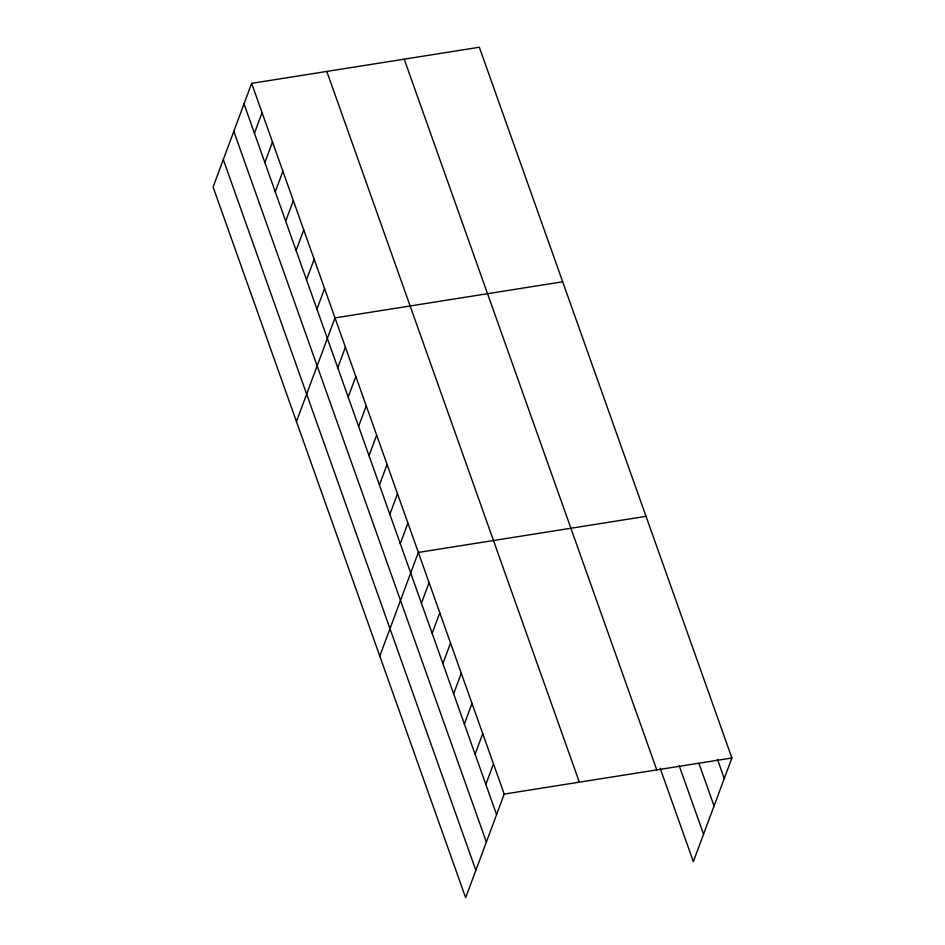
<?xml version="1.0" encoding="UTF-8"?>
<svg xmlns="http://www.w3.org/2000/svg" width="945" height="945" viewBox="0 0 945 945"><rect width="100%" height="100%" fill="white"/><g stroke="black" fill="none" stroke-linecap="round" stroke-linejoin="round"><path stroke-width="1.42" d="M251.653 83.349L213.097 187.015L465.661 897.75L504.217 794.083L251.653 83.349L479.339 47.25L731.902 757.984L693.346 861.651L660.177 768.285M254.429 133.221L262.072 112.668M264.848 162.54L272.491 141.986M275.267 191.859L282.909 171.305M285.685 221.177L293.328 200.623M296.104 250.496L303.747 229.942M306.511 279.814L314.165 259.261M316.929 309.121L324.584 288.579M296.447 421.553L335.002 317.886L562.688 281.787M337.767 367.759L345.409 347.205M348.185 397.077L355.828 376.523M358.604 426.396L366.247 405.842M369.022 455.714L376.665 435.161M379.441 485.033L387.084 464.479M389.86 514.352L397.502 493.798M400.278 543.67L407.921 523.117M379.784 656.102L418.34 552.435L646.026 516.336M421.435 603.193L429.077 582.64M432.16 633.398L439.815 612.844M442.898 663.603L450.541 643.049M453.635 693.807L461.278 673.265M464.373 724.024L472.016 703.47M475.099 754.228L482.741 733.674M485.836 784.433L493.479 763.879M504.217 794.083L731.902 757.984M717.432 759.319L724.26 778.538M698.934 763.406L714.054 805.967M679.148 765.58L703.553 834.222M404.2 59.157L656.763 769.903M326.793 71.43L579.344 782.176M244.011 103.903L496.574 814.637M233.805 131.331L486.368 842.066M223.303 159.587L475.855 870.321"/></g></svg>
